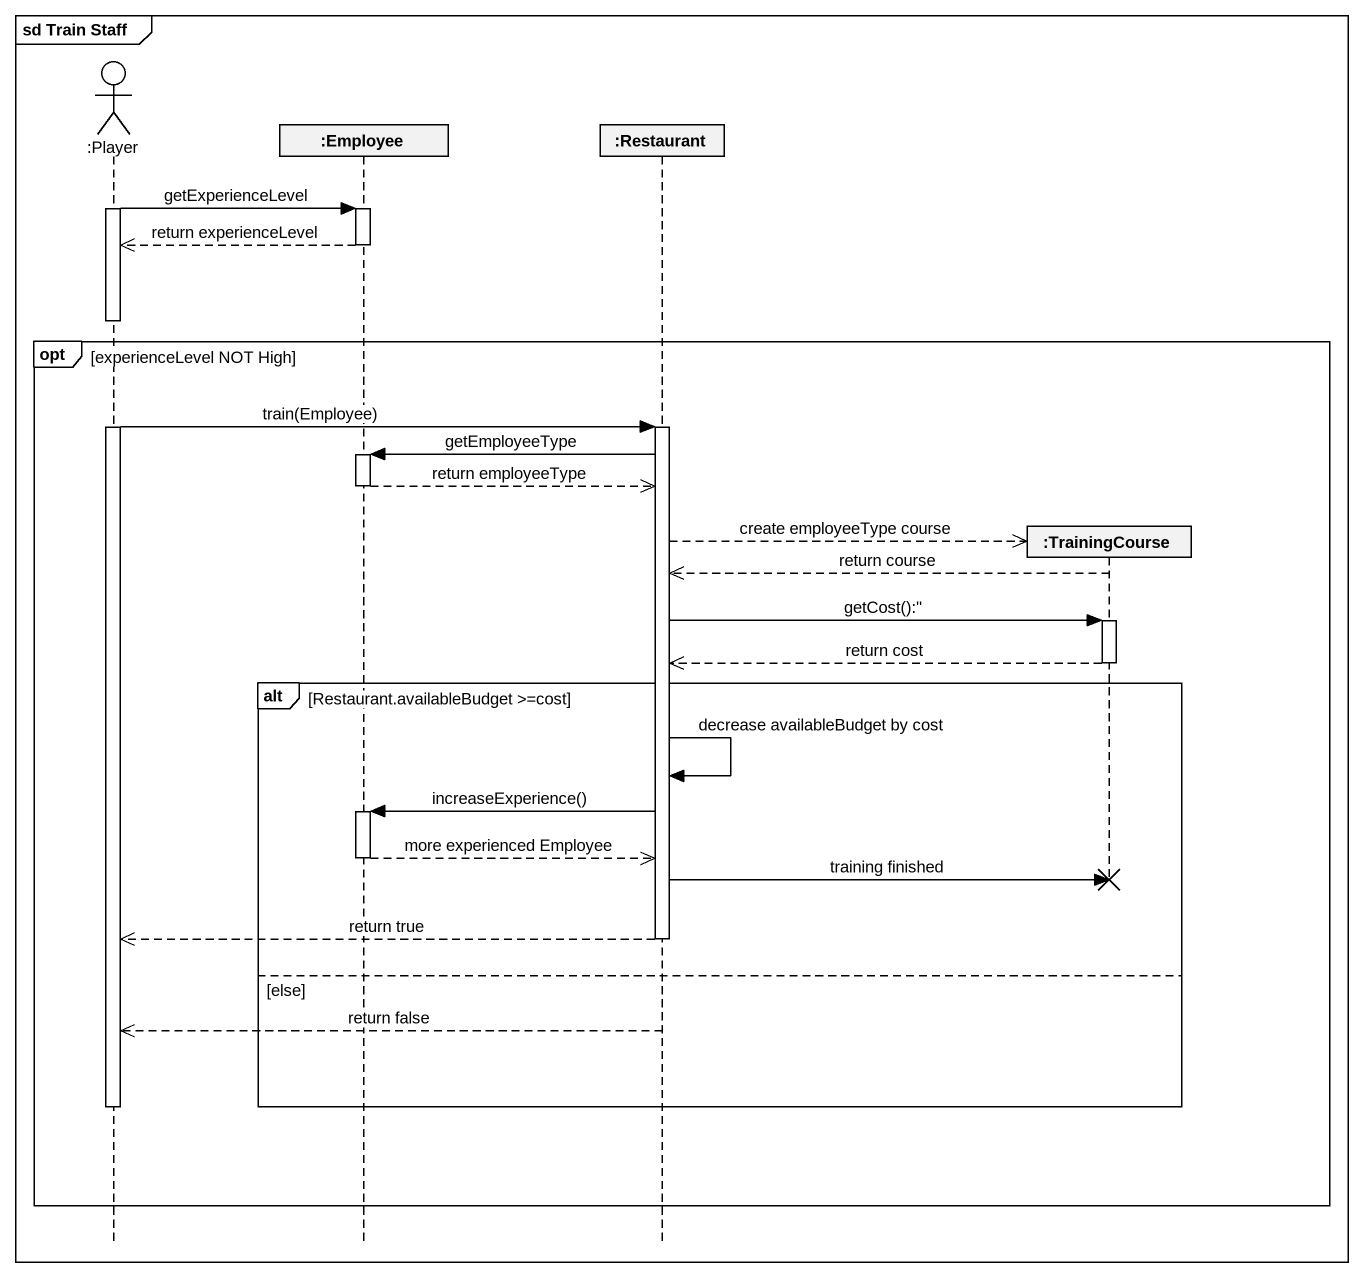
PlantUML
@startuml
mainframe sd Train Staff
hide footbox
actor ":Player" as Player
participant ":Employee" as Employee
participant ":Restaurant" as Restaurant
participant ":TrainingCourse" as TrainingCourse

activate Player
Player -> Employee : getExperienceLevel
activate Employee
Employee -->> Player : return experienceLevel
deactivate Employee
opt experienceLevel NOT High
  Player -> Restaurant : train(Employee)
  activate Restaurant
  Restaurant -> Employee : getEmployeeType
  activate Employee
  Employee -->> Restaurant : return employeeType
  deactivate Employee
  Restaurant -->> TrainingCourse ** : create employeeType course
  TrainingCourse -->> Restaurant : return course
  Restaurant -> TrainingCourse : getCost():''
  activate TrainingCourse
  TrainingCourse -->> Restaurant : return cost
  deactivate TrainingCourse
  alt Restaurant.availableBudget >=cost
    Restaurant -> Restaurant : decrease availableBudget by cost
    Restaurant -> Employee : increaseExperience()
    activate Employee
    Employee -->> Restaurant : more experienced Employee
    deactivate Employee
    Restaurant -> TrainingCourse !! : training finished
    Restaurant -->> Player : return true
    deactivate Restaurant
  else else
    Restaurant -->> Player : return false
  end
  deactivate Player
end
@enduml
